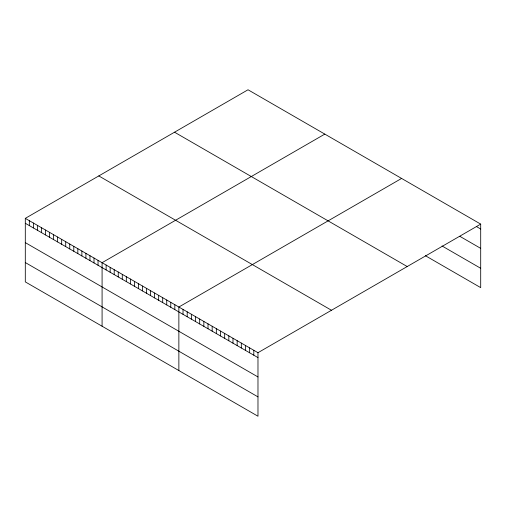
<?xml version="1.0" encoding="UTF-8"?>
<svg xmlns="http://www.w3.org/2000/svg" width="506" height="506" viewBox="0 0 506 506"><rect width="100%" height="100%" fill="white"/><g stroke="black" fill="none" stroke-linecap="round" stroke-linejoin="round"><path stroke-width="0.76" d="M480.7 224.107L257.978 352.695L257.978 416.229L25.3 281.893L25.3 218.364L248.022 89.771L480.7 224.107L480.7 287.636L425.382 255.701M324.808 134.103L102.085 262.69L102.085 326.225M401.593 178.435L178.865 307.022L178.865 370.556M476.538 226.618L480.7 229.022M459.884 236.346L480.7 248.364M442.035 245.973L480.7 268.294M174.526 132.205L407.203 266.542M98.796 175.93L331.474 310.26M25.3 218.364L257.978 352.695M25.3 223.272L257.978 357.609M25.3 242.621L257.978 376.951M25.3 262.551L257.978 396.881M253.81 350.291L253.81 355.206M249.648 347.888L249.648 352.802M245.486 345.484L245.486 350.399M241.318 343.081L241.318 347.995M237.156 340.677L237.156 345.592M232.994 338.274L232.994 343.188M228.832 335.87L228.832 340.785M224.664 333.467L224.664 338.375M220.502 331.063L220.502 335.971M216.34 328.66L216.34 333.568M212.172 326.25L212.172 331.164M208.01 323.846L208.01 328.761M203.848 321.443L203.848 326.357M199.687 319.039L199.687 323.954M195.518 316.636L195.518 321.55M191.357 314.232L191.357 319.147M187.195 311.829L187.195 316.743M183.027 309.425L183.027 314.34M174.823 304.688L174.823 309.602M170.781 302.354L170.781 307.268M166.74 300.02L166.74 304.935M162.698 297.686L162.698 302.601M158.663 295.359L158.663 300.267M154.621 293.025L154.621 297.939M150.579 290.691L150.579 295.605M146.538 288.357L146.538 293.271M142.496 286.023L142.496 290.937M138.454 283.689L138.454 288.603M134.413 281.355L134.413 286.269M130.371 279.021L130.371 283.936M126.329 276.693L126.329 281.602M122.288 274.36L122.288 279.268M118.246 272.026L118.246 276.94M114.204 269.692L114.204 274.606M110.163 267.358L110.163 272.272M106.127 265.024L106.127 269.938M98.044 260.356L98.044 265.27M94.002 258.022L94.002 262.937M89.96 255.694L89.96 260.603M85.919 253.361L85.919 258.275M81.877 251.027L81.877 255.941M77.835 248.693L77.835 253.607M73.794 246.359L73.794 251.273M69.752 244.025L69.752 248.939M65.71 241.691L65.71 246.605M61.669 239.357L61.669 244.271M57.627 237.029L57.627 241.938M53.585 234.695L53.585 239.61M49.55 232.362L49.55 237.276M45.508 230.028L45.508 234.942M41.467 227.694L41.467 232.608M37.425 225.36L37.425 230.274M33.383 223.026L33.383 227.94M29.342 220.692L29.342 225.606"/></g></svg>
